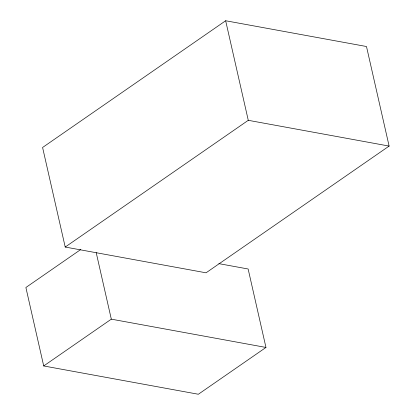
<?xml version="1.0" encoding="UTF-8"?>
<svg xmlns="http://www.w3.org/2000/svg" width="415" height="415" viewBox="0 0 415 415"><rect width="100%" height="100%" fill="white"/><g stroke="black" fill="none" stroke-linecap="round" stroke-linejoin="round"><path stroke-width="0.62" d="M225.656 20.75L42.589 147.481L65.212 247.044L206.048 272.811L389.114 146.08L366.492 46.516L225.656 20.75L248.274 120.314L389.114 146.08M65.212 247.044L248.274 120.314M80.718 249.545L25.886 287.502L43.71 365.957L198.36 394.25L265.963 347.448L248.139 268.998L218.866 263.639M43.71 365.957L111.313 319.156L265.963 347.448M96.202 252.626L111.313 319.156"/></g></svg>
